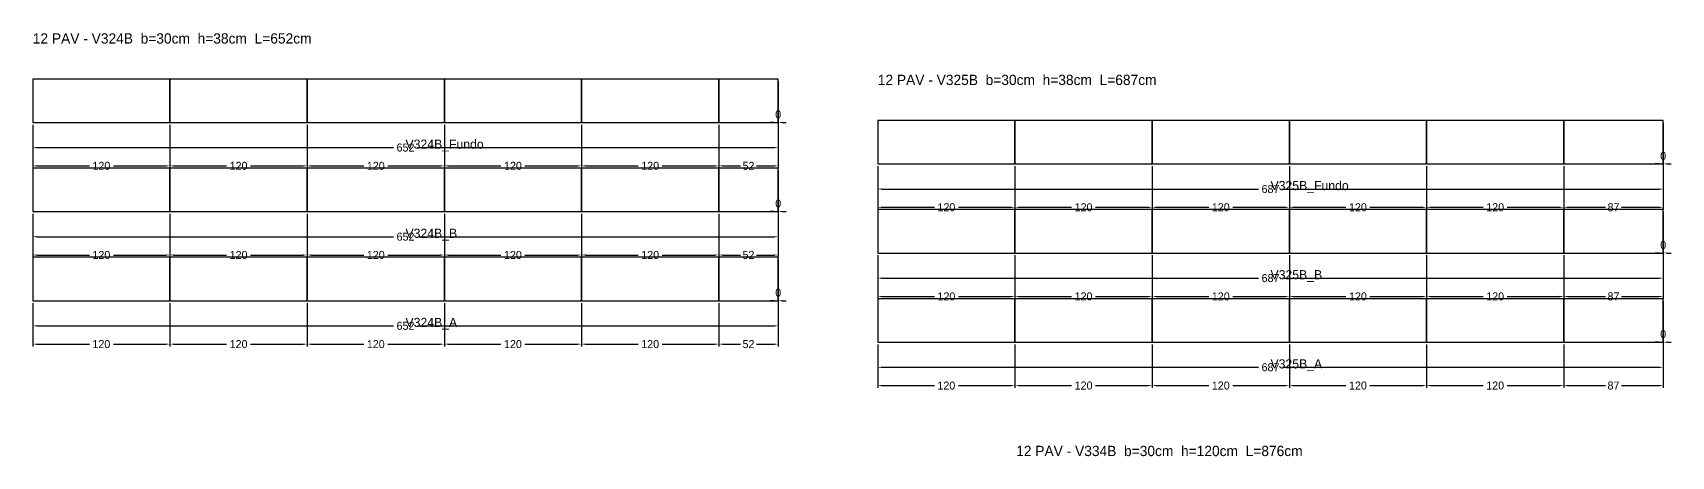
# Model space of a CAD drawing. Header units: metres. Extents: x 180 to 6304, y -9808 to 1664.
# Drawn here: x 836 to 2269, y -256 to 115 of the extents above; entities that cross this region are included whole.
import ezdxf

# ---------------------------------------------------------------- set-up
doc = ezdxf.new("R2010")
doc.units = ezdxf.units.M
doc.layers.add('COTA', color=3, linetype='Continuous')
doc.dimstyles.new('COTA_VIG', dxfattribs={"dimtxt": 7, "dimasz": 3.5, "dimexe": 2, "dimexo": 2, "dimgap": 1.5, "dimtad": 1, "dimdec": 1, "dimcen": 2.5, "dimclrd": 3, "dimclre": 3, "dimclrt": 3, "dimazin": 3, "dimtfac": 1, "dimtmove": 0, "dimatfit": 3})

# ---------------------------------------------------------------- blocks, each defined once
blk = doc.blocks.new('_CLOSEDFILLED')
at = {"color": 0, "linetype": 'BYBLOCK'}
blk.add_solid([(-1, 0.16), (0, 0), (-1, -0.16)], dxfattribs=at)
blk = doc.blocks.new('*D271')
at = {"color": 3}
for p, q in [((836.3, -121.42), (836.3, -143.42)), ((1488.3, -121.42), (1488.3, -143.42)), ((839.8, -141.42), (1151.8, -141.42)), ((1172.8, -141.42), (1484.8, -141.42))]:
    blk.add_line(p, q, dxfattribs=at)
at = {"layer": 'Defpoints'}
for p in [(836.3, -119.42), (1488.3, -119.42), (836.3, -141.42)]:
    blk.add_point(p, dxfattribs=at)
at = {"layer": 'COTA', "color": 3, "xscale": 3.5, "yscale": 3.5, "rotation": 180}
blk.add_blockref('_CLOSEDFILLED', (836.3, -141.42), dxfattribs=at)
at = {"layer": 'COTA', "color": 3, "xscale": 3.5, "yscale": 3.5}
blk.add_blockref('_CLOSEDFILLED', (1488.3, -141.42), dxfattribs=at)
at = {"layer": 'COTA', "color": 3, "insert": (1162.3, -141.42), "char_height": 7, "attachment_point": 5}
blk.add_mtext('652', dxfattribs=at)
blk = doc.blocks.new('*D272')
at = {"color": 3}
for p, q in [((836.3, -121.42), (836.3, -159.42)), ((956.3, -121.42), (956.3, -159.42)), ((839.8, -157.42), (885.8, -157.42)), ((906.8, -157.42), (952.8, -157.42))]:
    blk.add_line(p, q, dxfattribs=at)
at = {"layer": 'Defpoints'}
for p in [(836.3, -119.42), (956.3, -119.42), (836.3, -157.42)]:
    blk.add_point(p, dxfattribs=at)
at = {"layer": 'COTA', "color": 3, "xscale": 3.5, "yscale": 3.5, "rotation": 180}
blk.add_blockref('_CLOSEDFILLED', (836.3, -157.42), dxfattribs=at)
at = {"layer": 'COTA', "color": 3, "xscale": 3.5, "yscale": 3.5}
blk.add_blockref('_CLOSEDFILLED', (956.3, -157.42), dxfattribs=at)
at = {"layer": 'COTA', "color": 3, "insert": (896.3, -157.42), "char_height": 7, "attachment_point": 5}
blk.add_mtext('120', dxfattribs=at)
blk = doc.blocks.new('*D273')
at = {"color": 3}
for p, q in [((956.3, -121.42), (956.3, -159.42)), ((1076.3, -121.42), (1076.3, -159.42)), ((959.8, -157.42), (1005.8, -157.42)), ((1026.8, -157.42), (1072.8, -157.42))]:
    blk.add_line(p, q, dxfattribs=at)
at = {"layer": 'Defpoints'}
for p in [(956.3, -119.42), (1076.3, -119.42), (956.3, -157.42)]:
    blk.add_point(p, dxfattribs=at)
at = {"layer": 'COTA', "color": 3, "xscale": 3.5, "yscale": 3.5, "rotation": 180}
blk.add_blockref('_CLOSEDFILLED', (956.3, -157.42), dxfattribs=at)
at = {"layer": 'COTA', "color": 3, "xscale": 3.5, "yscale": 3.5}
blk.add_blockref('_CLOSEDFILLED', (1076.3, -157.42), dxfattribs=at)
at = {"layer": 'COTA', "color": 3, "insert": (1016.3, -157.42), "char_height": 7, "attachment_point": 5}
blk.add_mtext('120', dxfattribs=at)
blk = doc.blocks.new('*D274')
at = {"color": 3}
for p, q in [((1076.3, -121.42), (1076.3, -159.42)), ((1196.3, -121.42), (1196.3, -159.42)), ((1079.8, -157.42), (1125.8, -157.42)), ((1146.8, -157.42), (1192.8, -157.42))]:
    blk.add_line(p, q, dxfattribs=at)
at = {"layer": 'Defpoints'}
for p in [(1076.3, -119.42), (1196.3, -119.42), (1076.3, -157.42)]:
    blk.add_point(p, dxfattribs=at)
at = {"layer": 'COTA', "color": 3, "xscale": 3.5, "yscale": 3.5, "rotation": 180}
blk.add_blockref('_CLOSEDFILLED', (1076.3, -157.42), dxfattribs=at)
at = {"layer": 'COTA', "color": 3, "xscale": 3.5, "yscale": 3.5}
blk.add_blockref('_CLOSEDFILLED', (1196.3, -157.42), dxfattribs=at)
at = {"layer": 'COTA', "color": 3, "insert": (1136.3, -157.42), "char_height": 7, "attachment_point": 5}
blk.add_mtext('120', dxfattribs=at)
blk = doc.blocks.new('*D275')
at = {"color": 3}
for p, q in [((1196.3, -121.42), (1196.3, -159.42)), ((1316.3, -121.42), (1316.3, -159.42)), ((1199.8, -157.42), (1245.8, -157.42)), ((1266.8, -157.42), (1312.8, -157.42))]:
    blk.add_line(p, q, dxfattribs=at)
at = {"layer": 'Defpoints'}
for p in [(1196.3, -119.42), (1316.3, -119.42), (1196.3, -157.42)]:
    blk.add_point(p, dxfattribs=at)
at = {"layer": 'COTA', "color": 3, "xscale": 3.5, "yscale": 3.5, "rotation": 180}
blk.add_blockref('_CLOSEDFILLED', (1196.3, -157.42), dxfattribs=at)
at = {"layer": 'COTA', "color": 3, "xscale": 3.5, "yscale": 3.5}
blk.add_blockref('_CLOSEDFILLED', (1316.3, -157.42), dxfattribs=at)
at = {"layer": 'COTA', "color": 3, "insert": (1256.3, -157.42), "char_height": 7, "attachment_point": 5}
blk.add_mtext('120', dxfattribs=at)
blk = doc.blocks.new('*D276')
at = {"color": 3}
for p, q in [((1316.3, -121.42), (1316.3, -159.42)), ((1436.3, -121.42), (1436.3, -159.42)), ((1319.8, -157.42), (1365.8, -157.42)), ((1386.8, -157.42), (1432.8, -157.42))]:
    blk.add_line(p, q, dxfattribs=at)
at = {"layer": 'Defpoints'}
for p in [(1316.3, -119.42), (1436.3, -119.42), (1316.3, -157.42)]:
    blk.add_point(p, dxfattribs=at)
at = {"layer": 'COTA', "color": 3, "xscale": 3.5, "yscale": 3.5, "rotation": 180}
blk.add_blockref('_CLOSEDFILLED', (1316.3, -157.42), dxfattribs=at)
at = {"layer": 'COTA', "color": 3, "xscale": 3.5, "yscale": 3.5}
blk.add_blockref('_CLOSEDFILLED', (1436.3, -157.42), dxfattribs=at)
at = {"layer": 'COTA', "color": 3, "insert": (1376.3, -157.42), "char_height": 7, "attachment_point": 5}
blk.add_mtext('120', dxfattribs=at)
blk = doc.blocks.new('*D277')
at = {"color": 3}
for p, q in [((1436.3, -121.42), (1436.3, -159.42)), ((1488.3, -121.42), (1488.3, -159.42)), ((1439.8, -157.42), (1455.3, -157.42)), ((1469.3, -157.42), (1484.8, -157.42))]:
    blk.add_line(p, q, dxfattribs=at)
at = {"layer": 'Defpoints'}
for p in [(1436.3, -119.42), (1488.3, -119.42), (1436.3, -157.42)]:
    blk.add_point(p, dxfattribs=at)
at = {"layer": 'COTA', "color": 3, "xscale": 3.5, "yscale": 3.5, "rotation": 180}
blk.add_blockref('_CLOSEDFILLED', (1436.3, -157.42), dxfattribs=at)
at = {"layer": 'COTA', "color": 3, "xscale": 3.5, "yscale": 3.5}
blk.add_blockref('_CLOSEDFILLED', (1488.3, -157.42), dxfattribs=at)
at = {"layer": 'COTA', "color": 3, "insert": (1462.3, -157.42), "char_height": 7, "attachment_point": 5}
blk.add_mtext('52', dxfattribs=at)
blk = doc.blocks.new('*D279')
at = {"color": 3}
for p, q in [((836.3, -43.42), (836.3, -65.42)), ((1488.3, -43.42), (1488.3, -65.42)), ((839.8, -63.42), (1151.8, -63.42)), ((1172.8, -63.42), (1484.8, -63.42))]:
    blk.add_line(p, q, dxfattribs=at)
at = {"layer": 'Defpoints'}
for p in [(836.3, -41.42), (1488.3, -41.42), (836.3, -63.42)]:
    blk.add_point(p, dxfattribs=at)
at = {"layer": 'COTA', "color": 3, "xscale": 3.5, "yscale": 3.5, "rotation": 180}
blk.add_blockref('_CLOSEDFILLED', (836.3, -63.42), dxfattribs=at)
at = {"layer": 'COTA', "color": 3, "xscale": 3.5, "yscale": 3.5}
blk.add_blockref('_CLOSEDFILLED', (1488.3, -63.42), dxfattribs=at)
at = {"layer": 'COTA', "color": 3, "insert": (1162.3, -63.42), "char_height": 7, "attachment_point": 5}
blk.add_mtext('652', dxfattribs=at)
blk = doc.blocks.new('*D280')
at = {"color": 3}
for p, q in [((836.3, -43.42), (836.3, -81.42)), ((956.3, -43.42), (956.3, -81.42)), ((839.8, -79.42), (885.8, -79.42)), ((906.8, -79.42), (952.8, -79.42))]:
    blk.add_line(p, q, dxfattribs=at)
at = {"layer": 'Defpoints'}
for p in [(836.3, -41.42), (956.3, -41.42), (836.3, -79.42)]:
    blk.add_point(p, dxfattribs=at)
at = {"layer": 'COTA', "color": 3, "xscale": 3.5, "yscale": 3.5, "rotation": 180}
blk.add_blockref('_CLOSEDFILLED', (836.3, -79.42), dxfattribs=at)
at = {"layer": 'COTA', "color": 3, "xscale": 3.5, "yscale": 3.5}
blk.add_blockref('_CLOSEDFILLED', (956.3, -79.42), dxfattribs=at)
at = {"layer": 'COTA', "color": 3, "insert": (896.3, -79.42), "char_height": 7, "attachment_point": 5}
blk.add_mtext('120', dxfattribs=at)
blk = doc.blocks.new('*D281')
at = {"color": 3}
for p, q in [((956.3, -43.42), (956.3, -81.42)), ((1076.3, -43.42), (1076.3, -81.42)), ((959.8, -79.42), (1005.8, -79.42)), ((1026.8, -79.42), (1072.8, -79.42))]:
    blk.add_line(p, q, dxfattribs=at)
at = {"layer": 'Defpoints'}
for p in [(956.3, -41.42), (1076.3, -41.42), (956.3, -79.42)]:
    blk.add_point(p, dxfattribs=at)
at = {"layer": 'COTA', "color": 3, "xscale": 3.5, "yscale": 3.5, "rotation": 180}
blk.add_blockref('_CLOSEDFILLED', (956.3, -79.42), dxfattribs=at)
at = {"layer": 'COTA', "color": 3, "xscale": 3.5, "yscale": 3.5}
blk.add_blockref('_CLOSEDFILLED', (1076.3, -79.42), dxfattribs=at)
at = {"layer": 'COTA', "color": 3, "insert": (1016.3, -79.42), "char_height": 7, "attachment_point": 5}
blk.add_mtext('120', dxfattribs=at)
blk = doc.blocks.new('*D282')
at = {"color": 3}
for p, q in [((1076.3, -43.42), (1076.3, -81.42)), ((1196.3, -43.42), (1196.3, -81.42)), ((1079.8, -79.42), (1125.8, -79.42)), ((1146.8, -79.42), (1192.8, -79.42))]:
    blk.add_line(p, q, dxfattribs=at)
at = {"layer": 'Defpoints'}
for p in [(1076.3, -41.42), (1196.3, -41.42), (1076.3, -79.42)]:
    blk.add_point(p, dxfattribs=at)
at = {"layer": 'COTA', "color": 3, "xscale": 3.5, "yscale": 3.5, "rotation": 180}
blk.add_blockref('_CLOSEDFILLED', (1076.3, -79.42), dxfattribs=at)
at = {"layer": 'COTA', "color": 3, "xscale": 3.5, "yscale": 3.5}
blk.add_blockref('_CLOSEDFILLED', (1196.3, -79.42), dxfattribs=at)
at = {"layer": 'COTA', "color": 3, "insert": (1136.3, -79.42), "char_height": 7, "attachment_point": 5}
blk.add_mtext('120', dxfattribs=at)
blk = doc.blocks.new('*D283')
at = {"color": 3}
for p, q in [((1196.3, -43.42), (1196.3, -81.42)), ((1316.3, -43.42), (1316.3, -81.42)), ((1199.8, -79.42), (1245.8, -79.42)), ((1266.8, -79.42), (1312.8, -79.42))]:
    blk.add_line(p, q, dxfattribs=at)
at = {"layer": 'Defpoints'}
for p in [(1196.3, -41.42), (1316.3, -41.42), (1196.3, -79.42)]:
    blk.add_point(p, dxfattribs=at)
at = {"layer": 'COTA', "color": 3, "xscale": 3.5, "yscale": 3.5, "rotation": 180}
blk.add_blockref('_CLOSEDFILLED', (1196.3, -79.42), dxfattribs=at)
at = {"layer": 'COTA', "color": 3, "xscale": 3.5, "yscale": 3.5}
blk.add_blockref('_CLOSEDFILLED', (1316.3, -79.42), dxfattribs=at)
at = {"layer": 'COTA', "color": 3, "insert": (1256.3, -79.42), "char_height": 7, "attachment_point": 5}
blk.add_mtext('120', dxfattribs=at)
blk = doc.blocks.new('*D284')
at = {"color": 3}
for p, q in [((1316.3, -43.42), (1316.3, -81.42)), ((1436.3, -43.42), (1436.3, -81.42)), ((1319.8, -79.42), (1365.8, -79.42)), ((1386.8, -79.42), (1432.8, -79.42))]:
    blk.add_line(p, q, dxfattribs=at)
at = {"layer": 'Defpoints'}
for p in [(1316.3, -41.42), (1436.3, -41.42), (1316.3, -79.42)]:
    blk.add_point(p, dxfattribs=at)
at = {"layer": 'COTA', "color": 3, "xscale": 3.5, "yscale": 3.5, "rotation": 180}
blk.add_blockref('_CLOSEDFILLED', (1316.3, -79.42), dxfattribs=at)
at = {"layer": 'COTA', "color": 3, "xscale": 3.5, "yscale": 3.5}
blk.add_blockref('_CLOSEDFILLED', (1436.3, -79.42), dxfattribs=at)
at = {"layer": 'COTA', "color": 3, "insert": (1376.3, -79.42), "char_height": 7, "attachment_point": 5}
blk.add_mtext('120', dxfattribs=at)
blk = doc.blocks.new('*D285')
at = {"color": 3}
for p, q in [((1436.3, -43.42), (1436.3, -81.42)), ((1488.3, -43.42), (1488.3, -81.42)), ((1439.8, -79.42), (1455.3, -79.42)), ((1469.3, -79.42), (1484.8, -79.42))]:
    blk.add_line(p, q, dxfattribs=at)
at = {"layer": 'Defpoints'}
for p in [(1436.3, -41.42), (1488.3, -41.42), (1436.3, -79.42)]:
    blk.add_point(p, dxfattribs=at)
at = {"layer": 'COTA', "color": 3, "xscale": 3.5, "yscale": 3.5, "rotation": 180}
blk.add_blockref('_CLOSEDFILLED', (1436.3, -79.42), dxfattribs=at)
at = {"layer": 'COTA', "color": 3, "xscale": 3.5, "yscale": 3.5}
blk.add_blockref('_CLOSEDFILLED', (1488.3, -79.42), dxfattribs=at)
at = {"layer": 'COTA', "color": 3, "insert": (1462.3, -79.42), "char_height": 7, "attachment_point": 5}
blk.add_mtext('52', dxfattribs=at)
blk = doc.blocks.new('*D287')
at = {"color": 3}
for p, q in [((836.3, 34.58), (836.3, 12.58)), ((1488.3, 34.58), (1488.3, 12.58)), ((839.8, 14.58), (1151.8, 14.58)), ((1172.8, 14.58), (1484.8, 14.58))]:
    blk.add_line(p, q, dxfattribs=at)
at = {"layer": 'Defpoints'}
for p in [(836.3, 36.58), (1488.3, 36.58), (836.3, 14.58)]:
    blk.add_point(p, dxfattribs=at)
at = {"layer": 'COTA', "color": 3, "xscale": 3.5, "yscale": 3.5, "rotation": 180}
blk.add_blockref('_CLOSEDFILLED', (836.3, 14.58), dxfattribs=at)
at = {"layer": 'COTA', "color": 3, "xscale": 3.5, "yscale": 3.5}
blk.add_blockref('_CLOSEDFILLED', (1488.3, 14.58), dxfattribs=at)
at = {"layer": 'COTA', "color": 3, "insert": (1162.3, 14.58), "char_height": 7, "attachment_point": 5}
blk.add_mtext('652', dxfattribs=at)
blk = doc.blocks.new('*D288')
at = {"color": 3}
for p, q in [((836.3, 34.58), (836.3, -3.42)), ((956.3, 34.58), (956.3, -3.42)), ((839.8, -1.42), (885.8, -1.42)), ((906.8, -1.42), (952.8, -1.42))]:
    blk.add_line(p, q, dxfattribs=at)
at = {"layer": 'Defpoints'}
for p in [(836.3, 36.58), (956.3, 36.58), (836.3, -1.42)]:
    blk.add_point(p, dxfattribs=at)
at = {"layer": 'COTA', "color": 3, "xscale": 3.5, "yscale": 3.5, "rotation": 180}
blk.add_blockref('_CLOSEDFILLED', (836.3, -1.42), dxfattribs=at)
at = {"layer": 'COTA', "color": 3, "xscale": 3.5, "yscale": 3.5}
blk.add_blockref('_CLOSEDFILLED', (956.3, -1.42), dxfattribs=at)
at = {"layer": 'COTA', "color": 3, "insert": (896.3, -1.42), "char_height": 7, "attachment_point": 5}
blk.add_mtext('120', dxfattribs=at)
blk = doc.blocks.new('*D289')
at = {"color": 3}
for p, q in [((956.3, 34.58), (956.3, -3.42)), ((1076.3, 34.58), (1076.3, -3.42)), ((959.8, -1.42), (1005.8, -1.42)), ((1026.8, -1.42), (1072.8, -1.42))]:
    blk.add_line(p, q, dxfattribs=at)
at = {"layer": 'Defpoints'}
for p in [(956.3, 36.58), (1076.3, 36.58), (956.3, -1.42)]:
    blk.add_point(p, dxfattribs=at)
at = {"layer": 'COTA', "color": 3, "xscale": 3.5, "yscale": 3.5, "rotation": 180}
blk.add_blockref('_CLOSEDFILLED', (956.3, -1.42), dxfattribs=at)
at = {"layer": 'COTA', "color": 3, "xscale": 3.5, "yscale": 3.5}
blk.add_blockref('_CLOSEDFILLED', (1076.3, -1.42), dxfattribs=at)
at = {"layer": 'COTA', "color": 3, "insert": (1016.3, -1.42), "char_height": 7, "attachment_point": 5}
blk.add_mtext('120', dxfattribs=at)
blk = doc.blocks.new('*D290')
at = {"color": 3}
for p, q in [((1076.3, 34.58), (1076.3, -3.42)), ((1196.3, 34.58), (1196.3, -3.42)), ((1079.8, -1.42), (1125.8, -1.42)), ((1146.8, -1.42), (1192.8, -1.42))]:
    blk.add_line(p, q, dxfattribs=at)
at = {"layer": 'Defpoints'}
for p in [(1076.3, 36.58), (1196.3, 36.58), (1076.3, -1.42)]:
    blk.add_point(p, dxfattribs=at)
at = {"layer": 'COTA', "color": 3, "xscale": 3.5, "yscale": 3.5, "rotation": 180}
blk.add_blockref('_CLOSEDFILLED', (1076.3, -1.42), dxfattribs=at)
at = {"layer": 'COTA', "color": 3, "xscale": 3.5, "yscale": 3.5}
blk.add_blockref('_CLOSEDFILLED', (1196.3, -1.42), dxfattribs=at)
at = {"layer": 'COTA', "color": 3, "insert": (1136.3, -1.42), "char_height": 7, "attachment_point": 5}
blk.add_mtext('120', dxfattribs=at)
blk = doc.blocks.new('*D291')
at = {"color": 3}
for p, q in [((1196.3, 34.58), (1196.3, -3.42)), ((1316.3, 34.58), (1316.3, -3.42)), ((1199.8, -1.42), (1245.8, -1.42)), ((1266.8, -1.42), (1312.8, -1.42))]:
    blk.add_line(p, q, dxfattribs=at)
at = {"layer": 'Defpoints'}
for p in [(1196.3, 36.58), (1316.3, 36.58), (1196.3, -1.42)]:
    blk.add_point(p, dxfattribs=at)
at = {"layer": 'COTA', "color": 3, "xscale": 3.5, "yscale": 3.5, "rotation": 180}
blk.add_blockref('_CLOSEDFILLED', (1196.3, -1.42), dxfattribs=at)
at = {"layer": 'COTA', "color": 3, "xscale": 3.5, "yscale": 3.5}
blk.add_blockref('_CLOSEDFILLED', (1316.3, -1.42), dxfattribs=at)
at = {"layer": 'COTA', "color": 3, "insert": (1256.3, -1.42), "char_height": 7, "attachment_point": 5}
blk.add_mtext('120', dxfattribs=at)
blk = doc.blocks.new('*D292')
at = {"color": 3}
for p, q in [((1316.3, 34.58), (1316.3, -3.42)), ((1436.3, 34.58), (1436.3, -3.42)), ((1319.8, -1.42), (1365.8, -1.42)), ((1386.8, -1.42), (1432.8, -1.42))]:
    blk.add_line(p, q, dxfattribs=at)
at = {"layer": 'Defpoints'}
for p in [(1316.3, 36.58), (1436.3, 36.58), (1316.3, -1.42)]:
    blk.add_point(p, dxfattribs=at)
at = {"layer": 'COTA', "color": 3, "xscale": 3.5, "yscale": 3.5, "rotation": 180}
blk.add_blockref('_CLOSEDFILLED', (1316.3, -1.42), dxfattribs=at)
at = {"layer": 'COTA', "color": 3, "xscale": 3.5, "yscale": 3.5}
blk.add_blockref('_CLOSEDFILLED', (1436.3, -1.42), dxfattribs=at)
at = {"layer": 'COTA', "color": 3, "insert": (1376.3, -1.42), "char_height": 7, "attachment_point": 5}
blk.add_mtext('120', dxfattribs=at)
blk = doc.blocks.new('*D293')
at = {"color": 3}
for p, q in [((1436.3, 34.58), (1436.3, -3.42)), ((1488.3, 34.58), (1488.3, -3.42)), ((1439.8, -1.42), (1455.3, -1.42)), ((1469.3, -1.42), (1484.8, -1.42))]:
    blk.add_line(p, q, dxfattribs=at)
at = {"layer": 'Defpoints'}
for p in [(1436.3, 36.58), (1488.3, 36.58), (1436.3, -1.42)]:
    blk.add_point(p, dxfattribs=at)
at = {"layer": 'COTA', "color": 3, "xscale": 3.5, "yscale": 3.5, "rotation": 180}
blk.add_blockref('_CLOSEDFILLED', (1436.3, -1.42), dxfattribs=at)
at = {"layer": 'COTA', "color": 3, "xscale": 3.5, "yscale": 3.5}
blk.add_blockref('_CLOSEDFILLED', (1488.3, -1.42), dxfattribs=at)
at = {"layer": 'COTA', "color": 3, "insert": (1462.3, -1.42), "char_height": 7, "attachment_point": 5}
blk.add_mtext('52', dxfattribs=at)
blk = doc.blocks.new('*D295')
at = {"color": 3}
for p, q in [((1575.38, -157.68), (1575.38, -179.68)), ((2262.38, -157.68), (2262.38, -179.68)), ((1578.88, -177.68), (1908.38, -177.68)), ((1929.38, -177.68), (2258.88, -177.68))]:
    blk.add_line(p, q, dxfattribs=at)
at = {"layer": 'Defpoints'}
for p in [(1575.38, -155.68), (2262.38, -155.68), (1575.38, -177.68)]:
    blk.add_point(p, dxfattribs=at)
at = {"layer": 'COTA', "color": 3, "xscale": 3.5, "yscale": 3.5, "rotation": 180}
blk.add_blockref('_CLOSEDFILLED', (1575.38, -177.68), dxfattribs=at)
at = {"layer": 'COTA', "color": 3, "xscale": 3.5, "yscale": 3.5}
blk.add_blockref('_CLOSEDFILLED', (2262.38, -177.68), dxfattribs=at)
at = {"layer": 'COTA', "color": 3, "insert": (1918.88, -177.68), "char_height": 7, "attachment_point": 5}
blk.add_mtext('687', dxfattribs=at)
blk = doc.blocks.new('*D296')
at = {"color": 3}
for p, q in [((1575.38, -157.68), (1575.38, -195.68)), ((1695.38, -157.68), (1695.38, -195.68)), ((1578.88, -193.68), (1624.88, -193.68)), ((1645.88, -193.68), (1691.88, -193.68))]:
    blk.add_line(p, q, dxfattribs=at)
at = {"layer": 'Defpoints'}
for p in [(1575.38, -155.68), (1695.38, -155.68), (1575.38, -193.68)]:
    blk.add_point(p, dxfattribs=at)
at = {"layer": 'COTA', "color": 3, "xscale": 3.5, "yscale": 3.5, "rotation": 180}
blk.add_blockref('_CLOSEDFILLED', (1575.38, -193.68), dxfattribs=at)
at = {"layer": 'COTA', "color": 3, "xscale": 3.5, "yscale": 3.5}
blk.add_blockref('_CLOSEDFILLED', (1695.38, -193.68), dxfattribs=at)
at = {"layer": 'COTA', "color": 3, "insert": (1635.38, -193.68), "char_height": 7, "attachment_point": 5}
blk.add_mtext('120', dxfattribs=at)
blk = doc.blocks.new('*D297')
at = {"color": 3}
for p, q in [((1695.38, -157.68), (1695.38, -195.68)), ((1815.38, -157.68), (1815.38, -195.68)), ((1698.88, -193.68), (1744.88, -193.68)), ((1765.88, -193.68), (1811.88, -193.68))]:
    blk.add_line(p, q, dxfattribs=at)
at = {"layer": 'Defpoints'}
for p in [(1695.38, -155.68), (1815.38, -155.68), (1695.38, -193.68)]:
    blk.add_point(p, dxfattribs=at)
at = {"layer": 'COTA', "color": 3, "xscale": 3.5, "yscale": 3.5, "rotation": 180}
blk.add_blockref('_CLOSEDFILLED', (1695.38, -193.68), dxfattribs=at)
at = {"layer": 'COTA', "color": 3, "xscale": 3.5, "yscale": 3.5}
blk.add_blockref('_CLOSEDFILLED', (1815.38, -193.68), dxfattribs=at)
at = {"layer": 'COTA', "color": 3, "insert": (1755.38, -193.68), "char_height": 7, "attachment_point": 5}
blk.add_mtext('120', dxfattribs=at)
blk = doc.blocks.new('*D298')
at = {"color": 3}
for p, q in [((1815.38, -157.68), (1815.38, -195.68)), ((1935.38, -157.68), (1935.38, -195.68)), ((1818.88, -193.68), (1864.88, -193.68)), ((1885.88, -193.68), (1931.88, -193.68))]:
    blk.add_line(p, q, dxfattribs=at)
at = {"layer": 'Defpoints'}
for p in [(1815.38, -155.68), (1935.38, -155.68), (1815.38, -193.68)]:
    blk.add_point(p, dxfattribs=at)
at = {"layer": 'COTA', "color": 3, "xscale": 3.5, "yscale": 3.5, "rotation": 180}
blk.add_blockref('_CLOSEDFILLED', (1815.38, -193.68), dxfattribs=at)
at = {"layer": 'COTA', "color": 3, "xscale": 3.5, "yscale": 3.5}
blk.add_blockref('_CLOSEDFILLED', (1935.38, -193.68), dxfattribs=at)
at = {"layer": 'COTA', "color": 3, "insert": (1875.38, -193.68), "char_height": 7, "attachment_point": 5}
blk.add_mtext('120', dxfattribs=at)
blk = doc.blocks.new('*D299')
at = {"color": 3}
for p, q in [((1935.38, -157.68), (1935.38, -195.68)), ((2055.38, -157.68), (2055.38, -195.68)), ((1938.88, -193.68), (1984.88, -193.68)), ((2005.88, -193.68), (2051.88, -193.68))]:
    blk.add_line(p, q, dxfattribs=at)
at = {"layer": 'Defpoints'}
for p in [(1935.38, -155.68), (2055.38, -155.68), (1935.38, -193.68)]:
    blk.add_point(p, dxfattribs=at)
at = {"layer": 'COTA', "color": 3, "xscale": 3.5, "yscale": 3.5, "rotation": 180}
blk.add_blockref('_CLOSEDFILLED', (1935.38, -193.68), dxfattribs=at)
at = {"layer": 'COTA', "color": 3, "xscale": 3.5, "yscale": 3.5}
blk.add_blockref('_CLOSEDFILLED', (2055.38, -193.68), dxfattribs=at)
at = {"layer": 'COTA', "color": 3, "insert": (1995.38, -193.68), "char_height": 7, "attachment_point": 5}
blk.add_mtext('120', dxfattribs=at)
blk = doc.blocks.new('*D300')
at = {"color": 3}
for p, q in [((2055.38, -157.68), (2055.38, -195.68)), ((2175.38, -157.68), (2175.38, -195.68)), ((2058.88, -193.68), (2104.88, -193.68)), ((2125.88, -193.68), (2171.88, -193.68))]:
    blk.add_line(p, q, dxfattribs=at)
at = {"layer": 'Defpoints'}
for p in [(2055.38, -155.68), (2175.38, -155.68), (2055.38, -193.68)]:
    blk.add_point(p, dxfattribs=at)
at = {"layer": 'COTA', "color": 3, "xscale": 3.5, "yscale": 3.5, "rotation": 180}
blk.add_blockref('_CLOSEDFILLED', (2055.38, -193.68), dxfattribs=at)
at = {"layer": 'COTA', "color": 3, "xscale": 3.5, "yscale": 3.5}
blk.add_blockref('_CLOSEDFILLED', (2175.38, -193.68), dxfattribs=at)
at = {"layer": 'COTA', "color": 3, "insert": (2115.38, -193.68), "char_height": 7, "attachment_point": 5}
blk.add_mtext('120', dxfattribs=at)
blk = doc.blocks.new('*D301')
at = {"color": 3}
for p, q in [((2175.38, -157.68), (2175.38, -195.68)), ((2262.38, -157.68), (2262.38, -195.68)), ((2178.88, -193.68), (2211.88, -193.68)), ((2225.88, -193.68), (2258.88, -193.68))]:
    blk.add_line(p, q, dxfattribs=at)
at = {"layer": 'Defpoints'}
for p in [(2175.38, -155.68), (2262.38, -155.68), (2175.38, -193.68)]:
    blk.add_point(p, dxfattribs=at)
at = {"layer": 'COTA', "color": 3, "xscale": 3.5, "yscale": 3.5, "rotation": 180}
blk.add_blockref('_CLOSEDFILLED', (2175.38, -193.68), dxfattribs=at)
at = {"layer": 'COTA', "color": 3, "xscale": 3.5, "yscale": 3.5}
blk.add_blockref('_CLOSEDFILLED', (2262.38, -193.68), dxfattribs=at)
at = {"layer": 'COTA', "color": 3, "insert": (2218.88, -193.68), "char_height": 7, "attachment_point": 5}
blk.add_mtext('87', dxfattribs=at)
blk = doc.blocks.new('*D303')
at = {"color": 3}
for p, q in [((1575.38, -79.68), (1575.38, -101.68)), ((2262.38, -79.68), (2262.38, -101.68)), ((1578.88, -99.68), (1908.38, -99.68)), ((1929.38, -99.68), (2258.88, -99.68))]:
    blk.add_line(p, q, dxfattribs=at)
at = {"layer": 'Defpoints'}
for p in [(1575.38, -77.68), (2262.38, -77.68), (1575.38, -99.68)]:
    blk.add_point(p, dxfattribs=at)
at = {"layer": 'COTA', "color": 3, "xscale": 3.5, "yscale": 3.5, "rotation": 180}
blk.add_blockref('_CLOSEDFILLED', (1575.38, -99.68), dxfattribs=at)
at = {"layer": 'COTA', "color": 3, "xscale": 3.5, "yscale": 3.5}
blk.add_blockref('_CLOSEDFILLED', (2262.38, -99.68), dxfattribs=at)
at = {"layer": 'COTA', "color": 3, "insert": (1918.88, -99.68), "char_height": 7, "attachment_point": 5}
blk.add_mtext('687', dxfattribs=at)
blk = doc.blocks.new('*D304')
at = {"color": 3}
for p, q in [((1575.38, -79.68), (1575.38, -117.68)), ((1695.38, -79.68), (1695.38, -117.68)), ((1578.88, -115.68), (1624.88, -115.68)), ((1645.88, -115.68), (1691.88, -115.68))]:
    blk.add_line(p, q, dxfattribs=at)
at = {"layer": 'Defpoints'}
for p in [(1575.38, -77.68), (1695.38, -77.68), (1575.38, -115.68)]:
    blk.add_point(p, dxfattribs=at)
at = {"layer": 'COTA', "color": 3, "xscale": 3.5, "yscale": 3.5, "rotation": 180}
blk.add_blockref('_CLOSEDFILLED', (1575.38, -115.68), dxfattribs=at)
at = {"layer": 'COTA', "color": 3, "xscale": 3.5, "yscale": 3.5}
blk.add_blockref('_CLOSEDFILLED', (1695.38, -115.68), dxfattribs=at)
at = {"layer": 'COTA', "color": 3, "insert": (1635.38, -115.68), "char_height": 7, "attachment_point": 5}
blk.add_mtext('120', dxfattribs=at)
blk = doc.blocks.new('*D305')
at = {"color": 3}
for p, q in [((1695.38, -79.68), (1695.38, -117.68)), ((1815.38, -79.68), (1815.38, -117.68)), ((1698.88, -115.68), (1744.88, -115.68)), ((1765.88, -115.68), (1811.88, -115.68))]:
    blk.add_line(p, q, dxfattribs=at)
at = {"layer": 'Defpoints'}
for p in [(1695.38, -77.68), (1815.38, -77.68), (1695.38, -115.68)]:
    blk.add_point(p, dxfattribs=at)
at = {"layer": 'COTA', "color": 3, "xscale": 3.5, "yscale": 3.5, "rotation": 180}
blk.add_blockref('_CLOSEDFILLED', (1695.38, -115.68), dxfattribs=at)
at = {"layer": 'COTA', "color": 3, "xscale": 3.5, "yscale": 3.5}
blk.add_blockref('_CLOSEDFILLED', (1815.38, -115.68), dxfattribs=at)
at = {"layer": 'COTA', "color": 3, "insert": (1755.38, -115.68), "char_height": 7, "attachment_point": 5}
blk.add_mtext('120', dxfattribs=at)
blk = doc.blocks.new('*D306')
at = {"color": 3}
for p, q in [((1815.38, -79.68), (1815.38, -117.68)), ((1935.38, -79.68), (1935.38, -117.68)), ((1818.88, -115.68), (1864.88, -115.68)), ((1885.88, -115.68), (1931.88, -115.68))]:
    blk.add_line(p, q, dxfattribs=at)
at = {"layer": 'Defpoints'}
for p in [(1815.38, -77.68), (1935.38, -77.68), (1815.38, -115.68)]:
    blk.add_point(p, dxfattribs=at)
at = {"layer": 'COTA', "color": 3, "xscale": 3.5, "yscale": 3.5, "rotation": 180}
blk.add_blockref('_CLOSEDFILLED', (1815.38, -115.68), dxfattribs=at)
at = {"layer": 'COTA', "color": 3, "xscale": 3.5, "yscale": 3.5}
blk.add_blockref('_CLOSEDFILLED', (1935.38, -115.68), dxfattribs=at)
at = {"layer": 'COTA', "color": 3, "insert": (1875.38, -115.68), "char_height": 7, "attachment_point": 5}
blk.add_mtext('120', dxfattribs=at)
blk = doc.blocks.new('*D307')
at = {"color": 3}
for p, q in [((1935.38, -79.68), (1935.38, -117.68)), ((2055.38, -79.68), (2055.38, -117.68)), ((1938.88, -115.68), (1984.88, -115.68)), ((2005.88, -115.68), (2051.88, -115.68))]:
    blk.add_line(p, q, dxfattribs=at)
at = {"layer": 'Defpoints'}
for p in [(1935.38, -77.68), (2055.38, -77.68), (1935.38, -115.68)]:
    blk.add_point(p, dxfattribs=at)
at = {"layer": 'COTA', "color": 3, "xscale": 3.5, "yscale": 3.5, "rotation": 180}
blk.add_blockref('_CLOSEDFILLED', (1935.38, -115.68), dxfattribs=at)
at = {"layer": 'COTA', "color": 3, "xscale": 3.5, "yscale": 3.5}
blk.add_blockref('_CLOSEDFILLED', (2055.38, -115.68), dxfattribs=at)
at = {"layer": 'COTA', "color": 3, "insert": (1995.38, -115.68), "char_height": 7, "attachment_point": 5}
blk.add_mtext('120', dxfattribs=at)
blk = doc.blocks.new('*D308')
at = {"color": 3}
for p, q in [((2055.38, -79.68), (2055.38, -117.68)), ((2175.38, -79.68), (2175.38, -117.68)), ((2058.88, -115.68), (2104.88, -115.68)), ((2125.88, -115.68), (2171.88, -115.68))]:
    blk.add_line(p, q, dxfattribs=at)
at = {"layer": 'Defpoints'}
for p in [(2055.38, -77.68), (2175.38, -77.68), (2055.38, -115.68)]:
    blk.add_point(p, dxfattribs=at)
at = {"layer": 'COTA', "color": 3, "xscale": 3.5, "yscale": 3.5, "rotation": 180}
blk.add_blockref('_CLOSEDFILLED', (2055.38, -115.68), dxfattribs=at)
at = {"layer": 'COTA', "color": 3, "xscale": 3.5, "yscale": 3.5}
blk.add_blockref('_CLOSEDFILLED', (2175.38, -115.68), dxfattribs=at)
at = {"layer": 'COTA', "color": 3, "insert": (2115.38, -115.68), "char_height": 7, "attachment_point": 5}
blk.add_mtext('120', dxfattribs=at)
blk = doc.blocks.new('*D309')
at = {"color": 3}
for p, q in [((2175.38, -79.68), (2175.38, -117.68)), ((2262.38, -79.68), (2262.38, -117.68)), ((2178.88, -115.68), (2211.88, -115.68)), ((2225.88, -115.68), (2258.88, -115.68))]:
    blk.add_line(p, q, dxfattribs=at)
at = {"layer": 'Defpoints'}
for p in [(2175.38, -77.68), (2262.38, -77.68), (2175.38, -115.68)]:
    blk.add_point(p, dxfattribs=at)
at = {"layer": 'COTA', "color": 3, "xscale": 3.5, "yscale": 3.5, "rotation": 180}
blk.add_blockref('_CLOSEDFILLED', (2175.38, -115.68), dxfattribs=at)
at = {"layer": 'COTA', "color": 3, "xscale": 3.5, "yscale": 3.5}
blk.add_blockref('_CLOSEDFILLED', (2262.38, -115.68), dxfattribs=at)
at = {"layer": 'COTA', "color": 3, "insert": (2218.88, -115.68), "char_height": 7, "attachment_point": 5}
blk.add_mtext('87', dxfattribs=at)
blk = doc.blocks.new('*D311')
at = {"color": 3}
for p, q in [((1575.38, -1.68), (1575.38, -23.68)), ((2262.38, -1.68), (2262.38, -23.68)), ((1578.88, -21.68), (1908.38, -21.68)), ((1929.38, -21.68), (2258.88, -21.68))]:
    blk.add_line(p, q, dxfattribs=at)
at = {"layer": 'Defpoints'}
for p in [(1575.38, 0.32), (2262.38, 0.32), (1575.38, -21.68)]:
    blk.add_point(p, dxfattribs=at)
at = {"layer": 'COTA', "color": 3, "xscale": 3.5, "yscale": 3.5, "rotation": 180}
blk.add_blockref('_CLOSEDFILLED', (1575.38, -21.68), dxfattribs=at)
at = {"layer": 'COTA', "color": 3, "xscale": 3.5, "yscale": 3.5}
blk.add_blockref('_CLOSEDFILLED', (2262.38, -21.68), dxfattribs=at)
at = {"layer": 'COTA', "color": 3, "insert": (1918.88, -21.68), "char_height": 7, "attachment_point": 5}
blk.add_mtext('687', dxfattribs=at)
blk = doc.blocks.new('*D312')
at = {"color": 3}
for p, q in [((1575.38, -1.68), (1575.38, -39.68)), ((1695.38, -1.68), (1695.38, -39.68)), ((1578.88, -37.68), (1624.88, -37.68)), ((1645.88, -37.68), (1691.88, -37.68))]:
    blk.add_line(p, q, dxfattribs=at)
at = {"layer": 'Defpoints'}
for p in [(1575.38, 0.32), (1695.38, 0.32), (1575.38, -37.68)]:
    blk.add_point(p, dxfattribs=at)
at = {"layer": 'COTA', "color": 3, "xscale": 3.5, "yscale": 3.5, "rotation": 180}
blk.add_blockref('_CLOSEDFILLED', (1575.38, -37.68), dxfattribs=at)
at = {"layer": 'COTA', "color": 3, "xscale": 3.5, "yscale": 3.5}
blk.add_blockref('_CLOSEDFILLED', (1695.38, -37.68), dxfattribs=at)
at = {"layer": 'COTA', "color": 3, "insert": (1635.38, -37.68), "char_height": 7, "attachment_point": 5}
blk.add_mtext('120', dxfattribs=at)
blk = doc.blocks.new('*D313')
at = {"color": 3}
for p, q in [((1695.38, -1.68), (1695.38, -39.68)), ((1815.38, -1.68), (1815.38, -39.68)), ((1698.88, -37.68), (1744.88, -37.68)), ((1765.88, -37.68), (1811.88, -37.68))]:
    blk.add_line(p, q, dxfattribs=at)
at = {"layer": 'Defpoints'}
for p in [(1695.38, 0.32), (1815.38, 0.32), (1695.38, -37.68)]:
    blk.add_point(p, dxfattribs=at)
at = {"layer": 'COTA', "color": 3, "xscale": 3.5, "yscale": 3.5, "rotation": 180}
blk.add_blockref('_CLOSEDFILLED', (1695.38, -37.68), dxfattribs=at)
at = {"layer": 'COTA', "color": 3, "xscale": 3.5, "yscale": 3.5}
blk.add_blockref('_CLOSEDFILLED', (1815.38, -37.68), dxfattribs=at)
at = {"layer": 'COTA', "color": 3, "insert": (1755.38, -37.68), "char_height": 7, "attachment_point": 5}
blk.add_mtext('120', dxfattribs=at)
blk = doc.blocks.new('*D314')
at = {"color": 3}
for p, q in [((1815.38, -1.68), (1815.38, -39.68)), ((1935.38, -1.68), (1935.38, -39.68)), ((1818.88, -37.68), (1864.88, -37.68)), ((1885.88, -37.68), (1931.88, -37.68))]:
    blk.add_line(p, q, dxfattribs=at)
at = {"layer": 'Defpoints'}
for p in [(1815.38, 0.32), (1935.38, 0.32), (1815.38, -37.68)]:
    blk.add_point(p, dxfattribs=at)
at = {"layer": 'COTA', "color": 3, "xscale": 3.5, "yscale": 3.5, "rotation": 180}
blk.add_blockref('_CLOSEDFILLED', (1815.38, -37.68), dxfattribs=at)
at = {"layer": 'COTA', "color": 3, "xscale": 3.5, "yscale": 3.5}
blk.add_blockref('_CLOSEDFILLED', (1935.38, -37.68), dxfattribs=at)
at = {"layer": 'COTA', "color": 3, "insert": (1875.38, -37.68), "char_height": 7, "attachment_point": 5}
blk.add_mtext('120', dxfattribs=at)
blk = doc.blocks.new('*D315')
at = {"color": 3}
for p, q in [((1935.38, -1.68), (1935.38, -39.68)), ((2055.38, -1.68), (2055.38, -39.68)), ((1938.88, -37.68), (1984.88, -37.68)), ((2005.88, -37.68), (2051.88, -37.68))]:
    blk.add_line(p, q, dxfattribs=at)
at = {"layer": 'Defpoints'}
for p in [(1935.38, 0.32), (2055.38, 0.32), (1935.38, -37.68)]:
    blk.add_point(p, dxfattribs=at)
at = {"layer": 'COTA', "color": 3, "xscale": 3.5, "yscale": 3.5, "rotation": 180}
blk.add_blockref('_CLOSEDFILLED', (1935.38, -37.68), dxfattribs=at)
at = {"layer": 'COTA', "color": 3, "xscale": 3.5, "yscale": 3.5}
blk.add_blockref('_CLOSEDFILLED', (2055.38, -37.68), dxfattribs=at)
at = {"layer": 'COTA', "color": 3, "insert": (1995.38, -37.68), "char_height": 7, "attachment_point": 5}
blk.add_mtext('120', dxfattribs=at)
blk = doc.blocks.new('*D316')
at = {"color": 3}
for p, q in [((2055.38, -1.68), (2055.38, -39.68)), ((2175.38, -1.68), (2175.38, -39.68)), ((2058.88, -37.68), (2104.88, -37.68)), ((2125.88, -37.68), (2171.88, -37.68))]:
    blk.add_line(p, q, dxfattribs=at)
at = {"layer": 'Defpoints'}
for p in [(2055.38, 0.32), (2175.38, 0.32), (2055.38, -37.68)]:
    blk.add_point(p, dxfattribs=at)
at = {"layer": 'COTA', "color": 3, "xscale": 3.5, "yscale": 3.5, "rotation": 180}
blk.add_blockref('_CLOSEDFILLED', (2055.38, -37.68), dxfattribs=at)
at = {"layer": 'COTA', "color": 3, "xscale": 3.5, "yscale": 3.5}
blk.add_blockref('_CLOSEDFILLED', (2175.38, -37.68), dxfattribs=at)
at = {"layer": 'COTA', "color": 3, "insert": (2115.38, -37.68), "char_height": 7, "attachment_point": 5}
blk.add_mtext('120', dxfattribs=at)
blk = doc.blocks.new('*D317')
at = {"color": 3}
for p, q in [((2175.38, -1.68), (2175.38, -39.68)), ((2262.38, -1.68), (2262.38, -39.68)), ((2178.88, -37.68), (2211.88, -37.68)), ((2225.88, -37.68), (2258.88, -37.68))]:
    blk.add_line(p, q, dxfattribs=at)
at = {"layer": 'Defpoints'}
for p in [(2175.38, 0.32), (2262.38, 0.32), (2175.38, -37.68)]:
    blk.add_point(p, dxfattribs=at)
at = {"layer": 'COTA', "color": 3, "xscale": 3.5, "yscale": 3.5, "rotation": 180}
blk.add_blockref('_CLOSEDFILLED', (2175.38, -37.68), dxfattribs=at)
at = {"layer": 'COTA', "color": 3, "xscale": 3.5, "yscale": 3.5}
blk.add_blockref('_CLOSEDFILLED', (2262.38, -37.68), dxfattribs=at)
at = {"layer": 'COTA', "color": 3, "insert": (2218.88, -37.68), "char_height": 7, "attachment_point": 5}
blk.add_mtext('87', dxfattribs=at)

msp = doc.modelspace()

# ---------------------------------------------------------------- linework, layer by layer
at = {"layer": 'Paineis'}
for points in [[(836.3, 36.58), (956.3, 36.58), (956.3, 74.58), (836.3, 74.58)], [(956.3, 36.58), (1076.3, 36.58), (1076.3, 74.58), (956.3, 74.58)], [(1076.3, 36.58), (1196.3, 36.58), (1196.3, 74.58), (1076.3, 74.58)], [(1196.3, 36.58), (1316.3, 36.58), (1316.3, 74.58), (1196.3, 74.58)], [(1316.3, 36.58), (1436.3, 36.58), (1436.3, 74.58), (1316.3, 74.58)], [(1436.3, 36.58), (1488.3, 36.58), (1488.3, 74.58), (1436.3, 74.58)], [(1575.38, 0.32), (1695.38, 0.32), (1695.38, 38.32), (1575.38, 38.32)], [(1695.38, 0.32), (1815.38, 0.32), (1815.38, 38.32), (1695.38, 38.32)], [(1815.38, 0.32), (1935.38, 0.32), (1935.38, 38.32), (1815.38, 38.32)], [(1935.38, 0.32), (2055.38, 0.32), (2055.38, 38.32), (1935.38, 38.32)], [(2055.38, 0.32), (2175.38, 0.32), (2175.38, 38.32), (2055.38, 38.32)], [(2175.38, 0.32), (2262.38, 0.32), (2262.38, 38.32), (2175.38, 38.32)], [(836.3, -41.42), (956.3, -41.42), (956.3, -3.42), (836.3, -3.42)], [(956.3, -41.42), (1076.3, -41.42), (1076.3, -3.42), (956.3, -3.42)], [(1076.3, -41.42), (1196.3, -41.42), (1196.3, -3.42), (1076.3, -3.42)], [(1196.3, -41.42), (1316.3, -41.42), (1316.3, -3.42), (1196.3, -3.42)], [(1316.3, -41.42), (1436.3, -41.42), (1436.3, -3.42), (1316.3, -3.42)], [(1436.3, -41.42), (1488.3, -41.42), (1488.3, -3.42), (1436.3, -3.42)], [(1575.38, -77.68), (1695.38, -77.68), (1695.38, -39.68), (1575.38, -39.68)], [(1695.38, -77.68), (1815.38, -77.68), (1815.38, -39.68), (1695.38, -39.68)], [(1815.38, -77.68), (1935.38, -77.68), (1935.38, -39.68), (1815.38, -39.68)], [(1935.38, -77.68), (2055.38, -77.68), (2055.38, -39.68), (1935.38, -39.68)], [(2055.38, -77.68), (2175.38, -77.68), (2175.38, -39.68), (2055.38, -39.68)], [(2175.38, -77.68), (2262.38, -77.68), (2262.38, -39.68), (2175.38, -39.68)], [(836.3, -119.42), (956.3, -119.42), (956.3, -81.42), (836.3, -81.42)], [(956.3, -119.42), (1076.3, -119.42), (1076.3, -81.42), (956.3, -81.42)], [(1076.3, -119.42), (1196.3, -119.42), (1196.3, -81.42), (1076.3, -81.42)], [(1196.3, -119.42), (1316.3, -119.42), (1316.3, -81.42), (1196.3, -81.42)], [(1316.3, -119.42), (1436.3, -119.42), (1436.3, -81.42), (1316.3, -81.42)], [(1436.3, -119.42), (1488.3, -119.42), (1488.3, -81.42), (1436.3, -81.42)], [(1575.38, -155.68), (1695.38, -155.68), (1695.38, -117.68), (1575.38, -117.68)], [(1695.38, -155.68), (1815.38, -155.68), (1815.38, -117.68), (1695.38, -117.68)], [(1815.38, -155.68), (1935.38, -155.68), (1935.38, -117.68), (1815.38, -117.68)], [(1935.38, -155.68), (2055.38, -155.68), (2055.38, -117.68), (1935.38, -117.68)], [(2055.38, -155.68), (2175.38, -155.68), (2175.38, -117.68), (2055.38, -117.68)], [(2175.38, -155.68), (2262.38, -155.68), (2262.38, -117.68), (2175.38, -117.68)]]:
    msp.add_lwpolyline(points, close=True, dxfattribs=at)

# ---------------------------------------------------------------- texts
at = {"layer": 'NOMENCLATURA', "char_height": 9, "attachment_point": 1}
for s, insert in [('12 PAV - V324B  b=30cm  h=38cm  L=652cm', (836.3, 114.58)), ('12 PAV - V325B  b=30cm  h=38cm  L=687cm', (1575.38, 78.32)), ('12 PAV - V334B  b=30cm  h=120cm  L=876cm', (1696.44, -246.39))]:
    msp.add_mtext(s, dxfattribs=dict(at, insert=insert))
at = {"layer": 'Texto Secao', "char_height": 8, "attachment_point": 1}
for s, insert in [('V324B_Fundo', (1162.3, 21.58)), ('V325B_Fundo', (1918.88, -14.68)), ('V324B_B', (1162.3, -56.42)), ('V325B_B', (1918.88, -92.68)), ('V324B_A', (1162.3, -134.42)), ('V325B_A', (1918.88, -170.68))]:
    msp.add_mtext(s, dxfattribs=dict(at, insert=insert))

# ---------------------------------------------------------------- dimensions: what is measured, and where the dimension line sits
at = {"layer": 'COTA'}
for base, p1, p2 in [((1488.3, 36.58), (1488.3, 36.58), (1488.3, 74.58)), ((2262.38, 0.32), (2262.38, 0.32), (2262.38, 38.32)), ((1488.3, -41.42), (1488.3, -41.42), (1488.3, -3.42)), ((2262.38, -77.68), (2262.38, -77.68), (2262.38, -39.68)), ((1488.3, -119.42), (1488.3, -119.42), (1488.3, -81.42)), ((2262.38, -155.68), (2262.38, -155.68), (2262.38, -117.68))]:
    msp.add_linear_dim(base=base, p1=p1, p2=p2, dimstyle='COTA_VIG', dxfattribs=at).render()
for base, p1, p2, picture, middle in [((836.3, 14.58), (836.3, 36.58), (1488.3, 36.58), '*D287', (1162.3, 14.58)), ((836.3, -1.42), (836.3, 36.58), (956.3, 36.58), '*D288', (896.3, -1.42)), ((956.3, -1.42), (956.3, 36.58), (1076.3, 36.58), '*D289', (1016.3, -1.42)), ((1076.3, -1.42), (1076.3, 36.58), (1196.3, 36.58), '*D290', (1136.3, -1.42)), ((1196.3, -1.42), (1196.3, 36.58), (1316.3, 36.58), '*D291', (1256.3, -1.42)), ((1316.3, -1.42), (1316.3, 36.58), (1436.3, 36.58), '*D292', (1376.3, -1.42)), ((1436.3, -1.42), (1436.3, 36.58), (1488.3, 36.58), '*D293', (1462.3, -1.42)), ((1575.38, -21.68), (1575.38, 0.32), (2262.38, 0.32), '*D311', (1918.88, -21.68)), ((1575.38, -37.68), (1575.38, 0.32), (1695.38, 0.32), '*D312', (1635.38, -37.68)), ((1695.38, -37.68), (1695.38, 0.32), (1815.38, 0.32), '*D313', (1755.38, -37.68)), ((1815.38, -37.68), (1815.38, 0.32), (1935.38, 0.32), '*D314', (1875.38, -37.68)), ((1935.38, -37.68), (1935.38, 0.32), (2055.38, 0.32), '*D315', (1995.38, -37.68)), ((2055.38, -37.68), (2055.38, 0.32), (2175.38, 0.32), '*D316', (2115.38, -37.68)), ((2175.38, -37.68), (2175.38, 0.32), (2262.38, 0.32), '*D317', (2218.88, -37.68)), ((836.3, -63.42), (836.3, -41.42), (1488.3, -41.42), '*D279', (1162.3, -63.42)), ((836.3, -79.42), (836.3, -41.42), (956.3, -41.42), '*D280', (896.3, -79.42)), ((956.3, -79.42), (956.3, -41.42), (1076.3, -41.42), '*D281', (1016.3, -79.42)), ((1076.3, -79.42), (1076.3, -41.42), (1196.3, -41.42), '*D282', (1136.3, -79.42)), ((1196.3, -79.42), (1196.3, -41.42), (1316.3, -41.42), '*D283', (1256.3, -79.42)), ((1316.3, -79.42), (1316.3, -41.42), (1436.3, -41.42), '*D284', (1376.3, -79.42)), ((1436.3, -79.42), (1436.3, -41.42), (1488.3, -41.42), '*D285', (1462.3, -79.42)), ((1575.38, -99.68), (1575.38, -77.68), (2262.38, -77.68), '*D303', (1918.88, -99.68)), ((1575.38, -115.68), (1575.38, -77.68), (1695.38, -77.68), '*D304', (1635.38, -115.68)), ((1695.38, -115.68), (1695.38, -77.68), (1815.38, -77.68), '*D305', (1755.38, -115.68)), ((1815.38, -115.68), (1815.38, -77.68), (1935.38, -77.68), '*D306', (1875.38, -115.68)), ((1935.38, -115.68), (1935.38, -77.68), (2055.38, -77.68), '*D307', (1995.38, -115.68)), ((2055.38, -115.68), (2055.38, -77.68), (2175.38, -77.68), '*D308', (2115.38, -115.68)), ((2175.38, -115.68), (2175.38, -77.68), (2262.38, -77.68), '*D309', (2218.88, -115.68)), ((836.3, -141.42), (836.3, -119.42), (1488.3, -119.42), '*D271', (1162.3, -141.42)), ((836.3, -157.42), (836.3, -119.42), (956.3, -119.42), '*D272', (896.3, -157.42)), ((956.3, -157.42), (956.3, -119.42), (1076.3, -119.42), '*D273', (1016.3, -157.42)), ((1076.3, -157.42), (1076.3, -119.42), (1196.3, -119.42), '*D274', (1136.3, -157.42)), ((1196.3, -157.42), (1196.3, -119.42), (1316.3, -119.42), '*D275', (1256.3, -157.42)), ((1316.3, -157.42), (1316.3, -119.42), (1436.3, -119.42), '*D276', (1376.3, -157.42)), ((1436.3, -157.42), (1436.3, -119.42), (1488.3, -119.42), '*D277', (1462.3, -157.42)), ((1575.38, -177.68), (1575.38, -155.68), (2262.38, -155.68), '*D295', (1918.88, -177.68)), ((1575.38, -193.68), (1575.38, -155.68), (1695.38, -155.68), '*D296', (1635.38, -193.68)), ((1695.38, -193.68), (1695.38, -155.68), (1815.38, -155.68), '*D297', (1755.38, -193.68)), ((1815.38, -193.68), (1815.38, -155.68), (1935.38, -155.68), '*D298', (1875.38, -193.68)), ((1935.38, -193.68), (1935.38, -155.68), (2055.38, -155.68), '*D299', (1995.38, -193.68)), ((2055.38, -193.68), (2055.38, -155.68), (2175.38, -155.68), '*D300', (2115.38, -193.68)), ((2175.38, -193.68), (2175.38, -155.68), (2262.38, -155.68), '*D301', (2218.88, -193.68))]:
    dim = msp.add_linear_dim(base=base, p1=p1, p2=p2, dimstyle='COTA_VIG', dxfattribs=at)
    dim.commit()
    dim.dimension.update_dxf_attribs({"geometry": picture, "text_midpoint": middle})

doc.saveas('drawing.dxf')
